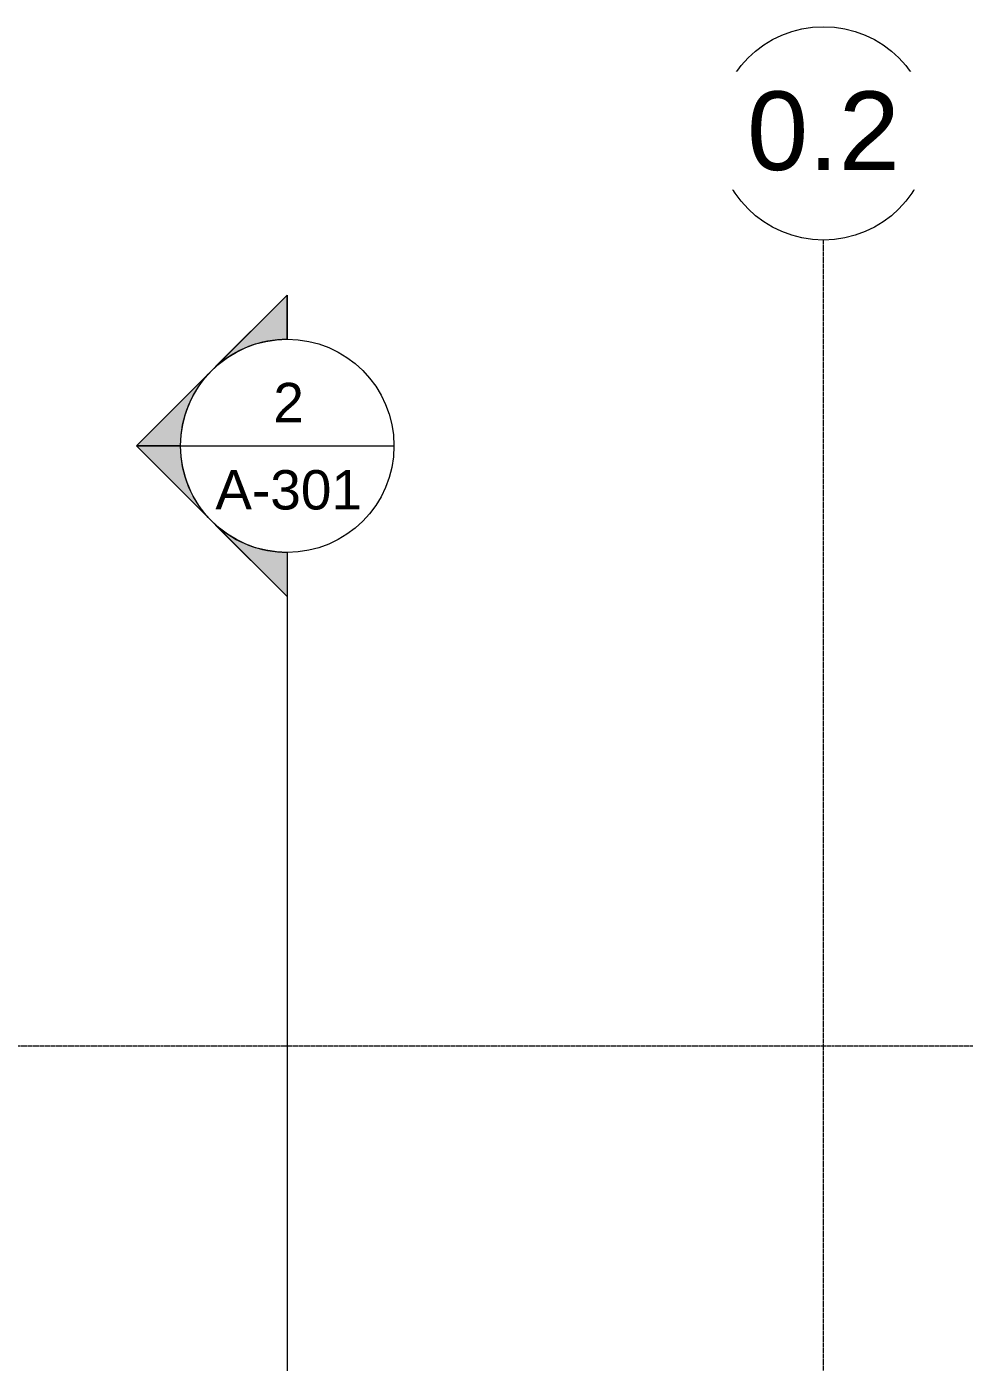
# Model space of a CAD drawing. Header units: inches. Extents: x 20426 to 36348, y -461 to 673.
# Drawn here: x 35732.2 to 36013.4, y 237 to 637.8 of the extents above; entities that cross this region are included whole.
import ezdxf

# ---------------------------------------------------------------- set-up
doc = ezdxf.new("R2010")
doc.units = ezdxf.units.IN
doc.header["$MEASUREMENT"] = 0
doc.linetypes.add('Grid Line 1_2_', pattern=[0.875, 0.5, -0.125, 0.125, -0.125])
for name, color, linetype, lineweight in [('A-FLOR-LEVL', 51, 'Continuous', 9), ('G-ANNO-SYMB', 111, 'Continuous', 9), ('S-GRID', 1, 'Continuous', 9), ('S-GRID-IDEN', 1, 'Continuous', 9)]:
    doc.layers.add(name, color=color, linetype=linetype, lineweight=lineweight)
doc.styles.add('Arial_1', font='arial.ttf', dxfattribs={"height": 23.60479})
doc.styles.add('Arial_2', font='arial.ttf', dxfattribs={"height": 11.802395})

# ---------------------------------------------------------------- blocks, each defined once
blk = doc.blocks.new('Grid - Grid Head - Circle-14747-Elevation - North')
at = {"layer": 'S-GRID-IDEN'}
blk.add_circle((-22796.39, 605.76), 32, dxfattribs=at)
blk = doc.blocks.new('Section - Section Head - Filled-1526-Elevation - North')
at = {"layer": 'G-ANNO-SYMB'}
h = blk.add_hatch(color=256, dxfattribs=at)
edge = h.paths.add_edge_path(flags=0)
edge.add_arc((-25238.09, 512), 32.04, 47.9216, 90)
edge.add_line((-25238.09, 544.04), (-25238.09, 557.25))
edge.add_line((-25238.09, 557.25), (-25216.62, 535.78))
h = blk.add_hatch(color=256, dxfattribs=at)
edge = h.paths.add_edge_path(flags=0)
edge.add_line((-25215.47, 534.63), (-25192.84, 512))
edge.add_line((-25192.84, 512), (-25206.09, 512))
edge.add_arc((-25238.09, 512), 32, 0, 45)
h = blk.add_hatch(color=256, dxfattribs=at)
edge = h.paths.add_edge_path(flags=0)
edge.add_arc((-25238.09, 512), 32, 315, 360)
edge.add_line((-25206.09, 512), (-25192.84, 512))
edge.add_line((-25192.84, 512), (-25215.47, 489.37))
h = blk.add_hatch(color=256, dxfattribs=at)
edge = h.paths.add_edge_path(flags=0)
edge.add_line((-25216.62, 488.22), (-25238.09, 466.75))
edge.add_line((-25238.09, 466.75), (-25238.09, 479.96))
edge.add_arc((-25238.09, 512), 32.04, 270, 312.0784)
for p, q in [((-25192.84, 512), (-25238.09, 557.25)), ((-25238.09, 544), (-25238.09, 557.25)), ((-25216.62, 535.78), (-25238.09, 557.25)), ((-25238.09, 557.25), (-25238.09, 544.04)), ((-25192.84, 512), (-25215.47, 534.63)), ((-25192.84, 512), (-25238.09, 466.75)), ((-25215.47, 489.37), (-25192.84, 512)), ((-25206.09, 512), (-25192.84, 512)), ((-25192.84, 512), (-25206.09, 512)), ((-25238.09, 466.75), (-25216.62, 488.22)), ((-25238.09, 480), (-25238.09, 466.75)), ((-25238.09, 479.96), (-25238.09, 466.75))]:
    blk.add_line(p, q, dxfattribs=at)
for radius, start, end in [(32, 90, 270), (32.04, 47.9216, 90), (32, 270, 90), (32, 0, 45), (32, 315, 360), (32.04, 270, 312.0784)]:
    blk.add_arc((-25238.09, 512), radius, start, end, dxfattribs=at)

msp = doc.modelspace()

# ---------------------------------------------------------------- linework, layer by layer
at = {"layer": 'A-FLOR-LEVL', "linetype": 'Grid Line 1_2_'}
msp.add_line((32048.75, 332), (36316.41, 332), dxfattribs=at)
at = {"layer": 'G-ANNO-SYMB'}
for p, q in [((35778.35, 512), (35842.35, 512)), ((35810.35, 480), (35810.35, -54.82))]:
    msp.add_line(p, q, dxfattribs=at)
at = {"layer": 'S-GRID', "linetype": 'Grid Line 1_2_'}
msp.add_line((35971.17, -132), (35971.17, 573.76), dxfattribs=at)

# ---------------------------------------------------------------- block references
at = {"layer": 'G-ANNO-SYMB', "extrusion": (0, 0, -1)}
msp.add_blockref('Section - Section Head - Filled-1526-Elevation - North', (-10572.25, 0), dxfattribs=at)
at = {"layer": 'S-GRID-IDEN'}
msp.add_blockref('Grid - Grid Head - Circle-14747-Elevation - North', (58767.56, 0), dxfattribs=at)

# ---------------------------------------------------------------- texts
at = {"layer": 'G-ANNO-SYMB', "attachment_point": 2, "line_spacing_factor": 0.938532, "style": 'Arial_2'}
for s, insert, char_height, width in [('2', (35810.76, 530.89), 11.8, 10.944), ('A-301', (35810.76, 504.71), 11.802, 52.416)]:
    msp.add_mtext(s, dxfattribs=dict(at, insert=insert, char_height=char_height, width=width))

# ---------------------------------------------------------------- next in the draw order: texts
at = {"layer": 'S-GRID-IDEN', "insert": (35971.16, 618.35), "char_height": 23.605, "width": 54.72, "attachment_point": 2, "line_spacing_factor": 0.938532, "style": 'Arial_1', "bg_fill": 3, "box_fill_scale": 1.25, "bg_fill_color": 0, "bg_fill_transparency": 0}
msp.add_mtext('0.2', dxfattribs=at)

doc.saveas('drawing.dxf')
